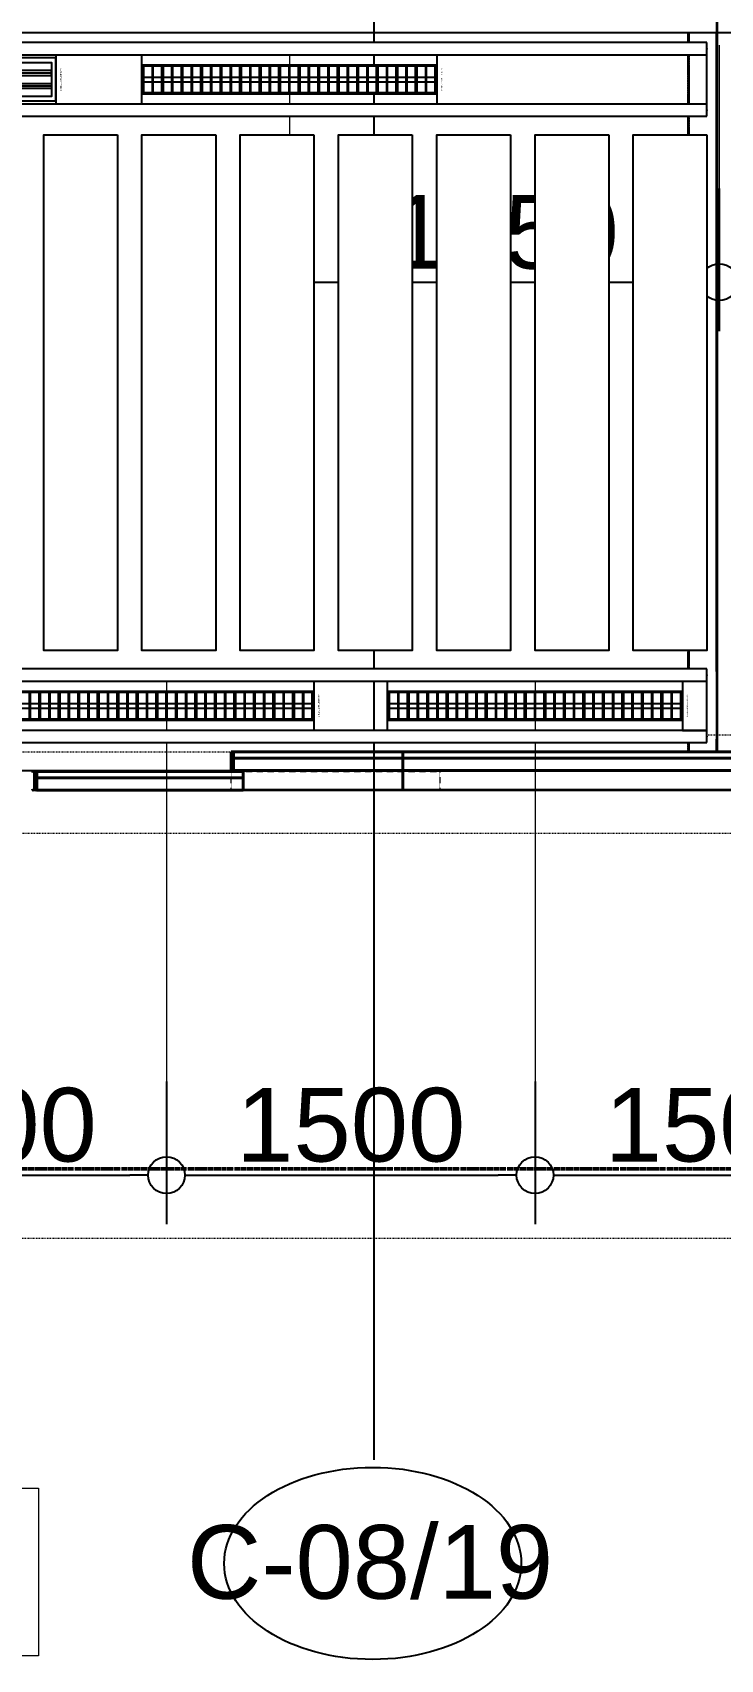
# Model space of a CAD drawing. Header units: millimetres. Extents: x -853228 to -774597, y -17231 to 22435.
# Drawn here: x -787378 to -784577, y -3595 to 3028 of the extents above; entities that cross this region are included whole.
import ezdxf
from ezdxf.enums import TextEntityAlignment as Align
from ezdxf.xclip import XClip

# ---------------------------------------------------------------- set-up
doc = ezdxf.new("R2010")
doc.units = ezdxf.units.MM
doc.header["$XCLIPFRAME"] = 0
for name, pattern in [('- SOM Dash 1_8_', [4.7625, 3.175, -1.5875]), ('DASH', [6.35, 3.175, -3.175]), ('DPA_Grid _ Level 100', [10, 5.5, -1.6, 1.3, -1.6]), ('DPA_Hidden 50', [3, 2, -1]), ('DPA_Hidden 500', [1.4, 0.8, -0.6])]:
    doc.linetypes.add(name, pattern=pattern)
for name, color, linetype in [('000 - WIPEOUT', 250, 'Continuous'), ('001 - ASCESSORIES', 251, 'Continuous'), ('A04_TUBE SERIES', 2, 'Continuous'), ('A11_ALU.SOLID SHEET', 2, 'Continuous')]:
    doc.layers.add(name, color=color, linetype=linetype)
for name, color, linetype, lineweight in [('A-ANNO-DIMS', 1, 'Continuous', 9), ('A-ANNO-NOTE', 3, 'Continuous', 25), ('A-DETL', 1, 'Continuous', 70), ('A-GENM', 1, 'Continuous', 9), ('A-GENM-HDLN', 2, 'DPA_Hidden 500', 9), ('G-ANNO-SECL', 3, 'Continuous', 9), ('G-ANNO-TEXT', 3, 'Continuous', 9), ('I-WALL-E', 2, 'Continuous', 35), ('Q-SPCQ', 2, 'Continuous', 35), ('Q-SPCQ-HDLN', 2, 'DASH', 9)]:
    doc.layers.add(name, color=color, linetype=linetype, lineweight=lineweight)
doc.styles.add('Arial_2', font='arial.ttf', dxfattribs={"height": 300})
doc.dimstyles.new('DPA-DIM-3_0_C-C', dxfattribs={"dimscale": 304.8, "dimtxt": 306.07782, "dimasz": 0.492126, "dimexe": 0.656168, "dimexo": 0.0625, "dimgap": 0.164042, "dimtad": 1, "dimdec": 0, "dimzin": 0, "dimdsep": 46, "dimtxsty": 'Arial_2', "dimblk1": 'DOTBLANK', "dimblk2": 'DOTBLANK', "dimsah": 1, "dimcen": 0.09, "dimdle": 0.656168, "dimadec": 8, "dimazin": 0, "dimtfac": 1, "dimtdec": 4, "dimtix": 1, "dimtmove": 0, "dimatfit": 3, "dimfxl": 1.312336, "dimfxlon": 1, "dimtvp": 1, "dimtolj": 1, "dimtzin": 0, "dimarcsym": 2})

# ---------------------------------------------------------------- blocks, each defined once
blk = doc.blocks.new('DPA_Speciality_PlatformScreenDoor - Length_135300-12767973-4261-01 ENLARGED UPPER PLATFORM LEVEL - REFLECTED CEILING PLAN - SHEET 2')
at = {"layer": 'A-GENM'}
for p, q in [((69837.5, -250), (70035.3, -250)), ((70035.3, -250), (69837.5, -250)), ((69932.5, -250), (69842.5, -250)), ((69842.5, -250), (69932.5, -250)), ((69942.5, -250), (70032.5, -250)), ((70032.5, -250), (69942.5, -250)), ((67615.3, -330), (67739.1, -330)), ((67625.9, -330), (67679, -330)), ((67675.4, -330), (67728.5, -330))]:
    blk.add_line(p, q, dxfattribs=at)
at = {"layer": 'A-GENM-HDLN'}
for p, q in [((68687.5, -250), (68687.5, -175)), ((69537.5, -175), (68687.5, -175)), ((69537.5, -175), (69537.5, -250)), ((69537.5, -250), (68687.5, -250))]:
    blk.add_line(p, q, dxfattribs=at)
at = {"layer": 'Q-SPCQ', "linetype": 'DASH', "lineweight": 9}
blk.add_line((61742.7, 1650), (132340.1, 1650), dxfattribs=at)
at = {"layer": 'Q-SPCQ'}
for p, q in [((66462.5, -175), (68837.5, -175)), ((68837.5, -175), (68837.5, -330)), ((68837.5, -175), (69537.5, -175)), ((68837.5, -330), (68837.5, -175)), ((68837.5, -200), (68837.5, -175.9)), ((68837.5, -175.9), (68837.5, -200)), ((69487.5, -175), (70327.5, -175)), ((70327.5, -175), (69487.5, -175)), ((69487.5, -175), (69487.5, -225)), ((69487.5, -225), (69487.5, -175)), ((70297.5, -175), (69517.5, -175)), ((69517.5, -175), (70297.5, -175)), ((69517.5, -175), (70297.5, -175)), ((70297.5, -175), (69517.5, -175)), ((70327.5, -225), (70327.5, -175)), ((70327.5, -225), (70327.5, -175)), ((70327.5, -180), (70327.5, -245)), ((70327.5, -245), (70327.5, -180)), ((70337.5, -245), (70337.5, -180)), ((70337.5, -180), (70337.5, -245)), ((70337.5, -180), (70337.5, -245)), ((70337.5, -245), (70337.5, -180)), ((68837.5, -255), (66462.5, -255)), ((66462.5, -255), (68837.5, -255)), ((68787.5, -255), (66512.5, -255)), ((66512.5, -255), (68787.5, -255)), ((66522.5, -255), (68777.5, -255)), ((68777.5, -255), (66522.5, -255)), ((68837.5, -305), (68837.5, -200)), ((68837.5, -200), (68837.5, -305)), ((68837.5, -255), (69527.5, -255)), ((69527.5, -255), (68837.5, -255)), ((68837.5, -255), (68837.5, -305)), ((68837.5, -305), (68837.5, -255)), ((68837.5, -305), (68837.5, -255)), ((68837.5, -255), (68837.5, -305)), ((68887.5, -255), (69477.5, -255)), ((69477.5, -255), (68887.5, -255)), ((69477.5, -255), (68897.5, -255)), ((68897.5, -255), (69477.5, -255)), ((70327.5, -225), (69487.5, -225)), ((69487.5, -225), (70327.5, -225)), ((69487.5, -250), (69487.5, -225)), ((69487.5, -250), (69487.5, -225)), ((70327.5, -225), (69487.5, -225)), ((69487.5, -225), (69487.5, -250)), ((69487.5, -250), (69487.5, -225)), ((69487.5, -225), (70327.5, -225)), ((69487.5, -225), (70327.5, -225)), ((70327.5, -225), (69487.5, -225)), ((70327.5, -250), (69487.5, -250)), ((69487.5, -250), (70327.5, -250)), ((69487.5, -250), (70327.5, -250)), ((70327.5, -250), (69487.5, -250)), ((69517.5, -225), (70297.5, -225)), ((70297.5, -225), (69517.5, -225)), ((70297.5, -225), (69517.5, -225)), ((69517.5, -225), (70297.5, -225)), ((69527.5, -255), (69527.5, -330)), ((69537.5, -255), (69527.5, -255)), ((69527.5, -255), (69537.5, -255)), ((69527.5, -330), (69527.5, -255)), ((69527.5, -305), (69527.5, -255)), ((69527.5, -305), (69527.5, -255)), ((69537.5, -225), (70277.5, -225)), ((70277.5, -225), (69537.5, -225)), ((69537.5, -225), (70277.5, -225)), ((70277.5, -225), (69537.5, -225)), ((69537.5, -250), (70277.5, -250)), ((70277.5, -250), (69537.5, -250)), ((69537.5, -250), (70277.5, -250)), ((70277.5, -250), (69537.5, -250)), ((69537.5, -330), (69537.5, -250)), ((69537.5, -250), (69537.5, -305)), ((69537.5, -330), (69537.5, -255)), ((69537.5, -255), (69537.5, -330)), ((70327.5, -225), (70327.5, -250)), ((70327.5, -250), (70327.5, -225)), ((70327.5, -250), (70327.5, -225)), ((70327.5, -225), (70327.5, -250)), ((68837.5, -305), (66462.5, -305)), ((68837.5, -305), (66462.5, -305)), ((66462.5, -305), (68837.5, -305)), ((66462.5, -330), (68837.5, -330)), ((66462.5, -330), (68837.5, -330)), ((66472.5, -305), (68827.5, -305)), ((66472.5, -305), (68827.5, -305)), ((68827.5, -305), (66472.5, -305)), ((68827.5, -330), (66472.5, -330)), ((66472.5, -330), (68827.5, -330)), ((68827.5, -330), (66472.5, -330)), ((68787.5, -305), (66512.5, -305)), ((66512.5, -305), (68787.5, -305)), ((68777.5, -305), (66522.5, -305)), ((66522.5, -305), (68777.5, -305)), ((68777.5, -305), (66522.5, -305)), ((66522.5, -305), (68777.5, -305)), ((66522.5, -305), (68777.5, -305)), ((68777.5, -305), (66522.5, -305)), ((68777.5, -330), (66522.5, -330)), ((66522.5, -330), (68777.5, -330)), ((68777.5, -330), (66522.5, -330)), ((66522.5, -330), (68777.5, -330)), ((68827.5, -305), (68837.5, -305)), ((68837.5, -330), (68827.5, -330)), ((68837.5, -329.1), (68837.5, -305)), ((68837.5, -305), (68847.5, -305)), ((69527.5, -305), (68837.5, -305)), ((68837.5, -305), (68837.5, -330)), ((68837.5, -330), (68837.5, -305)), ((68837.5, -305), (69527.5, -305)), ((69527.5, -305), (68837.5, -305)), ((68837.5, -305), (68837.5, -329.1)), ((68837.5, -330), (68837.5, -305)), ((68837.5, -305), (68837.5, -330)), ((68837.5, -330), (69537.5, -330)), ((68837.5, -330), (69527.5, -330)), ((68847.5, -330), (68837.5, -330)), ((68847.5, -305), (69527.5, -305)), ((69527.5, -305), (68847.5, -305)), ((68847.5, -305), (69527.5, -305)), ((69527.5, -330), (68847.5, -330)), ((69527.5, -330), (68847.5, -330)), ((68847.5, -330), (69527.5, -330)), ((68887.5, -305), (69477.5, -305)), ((69477.5, -305), (68887.5, -305)), ((68897.5, -305), (69477.5, -305)), ((69477.5, -305), (68897.5, -305)), ((68897.5, -305), (69477.5, -305)), ((69477.5, -305), (68897.5, -305)), ((69477.5, -305), (68897.5, -305)), ((68897.5, -305), (69477.5, -305)), ((68897.5, -330), (69477.5, -330)), ((69477.5, -330), (68897.5, -330)), ((68897.5, -330), (69477.5, -330)), ((69477.5, -330), (68897.5, -330)), ((69527.5, -330), (69527.5, -305)), ((69527.5, -330), (69527.5, -305)), ((69527.5, -305), (69527.5, -330)), ((69527.5, -330), (69527.5, -305)), ((69527.5, -330), (69537.5, -330)), ((69537.5, -330), (69527.5, -330)), ((69537.5, -305), (69537.5, -329.1))]:
    blk.add_line(p, q, dxfattribs=at)
for centre, start, end in [((70332.5, -180), 0, 180), ((70332.5, -180), 135, 180), ((70332.5, -180), 60, 120), ((70332.5, -180), 360, 30), ((70342.5, -180), 0, 180), ((70342.5, -180), 150, 180), ((70342.5, -180), 60, 120), ((70332.5, -245), 180, 210), ((70332.5, -245), 180, 0), ((70332.5, -245), 240, 300), ((70332.5, -245), 330, 0), ((70342.5, -245), 180, 210), ((70342.5, -245), 180, 360), ((70342.5, -245), 240, 300)]:
    blk.add_arc(centre, 5, start, end, dxfattribs=at)
at = {"layer": 'Q-SPCQ-HDLN'}
for p, q in [((132340.1, 0), (61742.7, 0)), ((132340.1, -330), (61742.7, -330)), ((132340.1, -400), (61742.7, -400))]:
    blk.add_line(p, q, dxfattribs=at)
blk = doc.blocks.new('Ceiling Tags - Ceiling Tags-9510765-4261-01 ENLARGED UPPER PLATFORM LEVEL - REFLECTED CEILING PLAN - SHEET 2')
at = {"layer": 'A-ANNO-NOTE'}
blk.add_ellipse((0, 0), major_axis=(6.049, 0), ratio=0.646436, dxfattribs=at)
blk = doc.blocks.new('_DotBlank')
at = {"color": 0, "linetype": 'ByBlock', "lineweight": -2}
blk.add_line((-0.5, 0), (-1, 0), dxfattribs=at)
blk.add_circle((0, 0), 0.5, dxfattribs=at)
blk = doc.blocks.new('*D362')
at = {"layer": 'A-ANNO-DIMS', "color": 0, "lineweight": -2, "transparency": 16777216}
for p, q in [((15350, -1186.3), (15350, -1767.3)), ((17100, -1186.3), (17100, -1767.3)), ((15500, -1567.3), (16950, -1567.3))]:
    blk.add_line(p, q, dxfattribs=at)
at = {"layer": 'Defpoints', "color": 0, "transparency": 16777216}
for p in [(15350, -1167.3), (17100, -1167.3), (17100, -1567.3)]:
    blk.add_point(p, dxfattribs=at)
at = {"layer": 'A-ANNO-DIMS', "color": 0, "lineweight": -2, "transparency": 16777216, "xscale": 150, "yscale": 150, "zscale": 150, "rotation": 180}
blk.add_blockref('_DotBlank', (15350, -1567.3), dxfattribs=at)
at = {"layer": 'A-ANNO-DIMS', "color": 0, "lineweight": -2, "transparency": 16777216, "xscale": 150, "yscale": 150, "zscale": 150}
blk.add_blockref('_DotBlank', (17100, -1567.3), dxfattribs=at)
at = {"layer": 'A-ANNO-DIMS', "color": 0, "transparency": 16777216, "insert": (16225, -1364.1), "char_height": 300, "width": 1107.531, "attachment_point": 5, "style": 'Arial_2'}
blk.add_mtext('\\A1;1750', dxfattribs=at)
blk = doc.blocks.new('*D363')
at = {"layer": 'A-ANNO-DIMS', "color": 0, "lineweight": -2, "transparency": 16777216}
for p, q in [((17100, -1186.3), (17100, -1767.3)), ((18850, -1186.3), (18850, -1767.3)), ((17250, -1567.3), (18700, -1567.3))]:
    blk.add_line(p, q, dxfattribs=at)
at = {"layer": 'Defpoints', "color": 0, "transparency": 16777216}
for p in [(17100, -1167.3), (18850, -1167.3), (18850, -1567.3)]:
    blk.add_point(p, dxfattribs=at)
at = {"layer": 'A-ANNO-DIMS', "color": 0, "lineweight": -2, "transparency": 16777216, "xscale": 150, "yscale": 150, "zscale": 150, "rotation": 180}
blk.add_blockref('_DotBlank', (17100, -1567.3), dxfattribs=at)
at = {"layer": 'A-ANNO-DIMS', "color": 0, "lineweight": -2, "transparency": 16777216, "xscale": 150, "yscale": 150, "zscale": 150}
blk.add_blockref('_DotBlank', (18850, -1567.3), dxfattribs=at)
at = {"layer": 'A-ANNO-DIMS', "color": 0, "transparency": 16777216, "insert": (17975, -1364.1), "char_height": 300, "width": 1107.531, "attachment_point": 5, "style": 'Arial_2'}
blk.add_mtext('\\A1;1750', dxfattribs=at)
blk = doc.blocks.new('*D451')
at = {"layer": 'A-ANNO-DIMS', "color": 0, "lineweight": -2, "transparency": 16777216}
for p, q in [((16350, -4821.6), (16350, -5402.5)), ((17850, -4821.6), (17850, -5402.5)), ((16500, -5202.5), (17700, -5202.5))]:
    blk.add_line(p, q, dxfattribs=at)
at = {"layer": 'Defpoints', "color": 0, "transparency": 16777216}
for p in [(16350, -4802.5), (17850, -4802.5), (17850, -5202.5)]:
    blk.add_point(p, dxfattribs=at)
at = {"layer": 'A-ANNO-DIMS', "color": 0, "lineweight": -2, "transparency": 16777216, "xscale": 150, "yscale": 150, "zscale": 150, "rotation": 180}
blk.add_blockref('_DotBlank', (16350, -5202.5), dxfattribs=at)
at = {"layer": 'A-ANNO-DIMS', "color": 0, "lineweight": -2, "transparency": 16777216, "xscale": 150, "yscale": 150, "zscale": 150}
blk.add_blockref('_DotBlank', (17850, -5202.5), dxfattribs=at)
at = {"layer": 'A-ANNO-DIMS', "color": 0, "transparency": 16777216, "insert": (17100, -4999.4), "char_height": 300, "width": 1107.531, "attachment_point": 5, "style": 'Arial_2'}
blk.add_mtext('\\A1;1500', dxfattribs=at)
blk = doc.blocks.new('*D458')
at = {"layer": 'A-ANNO-DIMS', "color": 0, "lineweight": -2, "transparency": 16777216}
for p, q in [((13350, -4821.6), (13350, -5402.5)), ((14850, -4821.6), (14850, -5402.5)), ((13500, -5202.5), (14700, -5202.5))]:
    blk.add_line(p, q, dxfattribs=at)
at = {"layer": 'Defpoints', "color": 0, "transparency": 16777216}
for p in [(13350, -4802.5), (14850, -4802.5), (14850, -5202.5)]:
    blk.add_point(p, dxfattribs=at)
at = {"layer": 'A-ANNO-DIMS', "color": 0, "lineweight": -2, "transparency": 16777216, "xscale": 150, "yscale": 150, "zscale": 150, "rotation": 180}
blk.add_blockref('_DotBlank', (13350, -5202.5), dxfattribs=at)
at = {"layer": 'A-ANNO-DIMS', "color": 0, "lineweight": -2, "transparency": 16777216, "xscale": 150, "yscale": 150, "zscale": 150}
blk.add_blockref('_DotBlank', (14850, -5202.5), dxfattribs=at)
at = {"layer": 'A-ANNO-DIMS', "color": 0, "transparency": 16777216, "insert": (14100, -4999.4), "char_height": 300, "width": 1107.531, "attachment_point": 5, "style": 'Arial_2'}
blk.add_mtext('\\A1;1500', dxfattribs=at)
blk = doc.blocks.new('*D459')
at = {"layer": 'A-ANNO-DIMS', "color": 0, "lineweight": -2, "transparency": 16777216}
for p, q in [((14850, -4821.6), (14850, -5402.5)), ((16350, -4821.6), (16350, -5402.5)), ((15000, -5202.5), (16200, -5202.5))]:
    blk.add_line(p, q, dxfattribs=at)
at = {"layer": 'Defpoints', "color": 0, "transparency": 16777216}
for p in [(14850, -4802.5), (16350, -4802.5), (16350, -5202.5)]:
    blk.add_point(p, dxfattribs=at)
at = {"layer": 'A-ANNO-DIMS', "color": 0, "lineweight": -2, "transparency": 16777216, "xscale": 150, "yscale": 150, "zscale": 150, "rotation": 180}
blk.add_blockref('_DotBlank', (14850, -5202.5), dxfattribs=at)
at = {"layer": 'A-ANNO-DIMS', "color": 0, "lineweight": -2, "transparency": 16777216, "xscale": 150, "yscale": 150, "zscale": 150}
blk.add_blockref('_DotBlank', (16350, -5202.5), dxfattribs=at)
at = {"layer": 'A-ANNO-DIMS', "color": 0, "transparency": 16777216, "insert": (15600, -4999.4), "char_height": 300, "width": 1107.531, "attachment_point": 5, "style": 'Arial_2'}
blk.add_mtext('\\A1;1500', dxfattribs=at)
blk = doc.blocks.new('*U485')
at = {"layer": 'A11_ALU.SOLID SHEET', "color": 0}
blk.add_lwpolyline([(1100, -98.8), (1100, 98.8), (0, 98.8), (0, -98.8)], close=True, dxfattribs=at)
at = {"layer": 'Defpoints', "color": 250}
blk.add_point((0, 0), dxfattribs=at)
blk.add_text('AL.SHEET-HAT-TYPE-R', height=6, rotation=270, dxfattribs=at).set_placement((15, 0), align=Align.BOTTOM_CENTER)
blk = doc.blocks.new('*U481')
at = {"layer": 'A11_ALU.SOLID SHEET', "color": 0}
blk.add_lwpolyline([(350, -98.8), (350, 98.8), (0, 98.8), (0, -98.8)], close=True, dxfattribs=at)
at = {"layer": 'Defpoints', "color": 250}
blk.add_point((0, 0), dxfattribs=at)
blk.add_text('AL.SHEET-HAT-TYPE-R', height=6, rotation=270, dxfattribs=at).set_placement((15, 0), align=Align.BOTTOM_CENTER)
blk = doc.blocks.new('*U483')
at = {"layer": '001 - ASCESSORIES', "color": 0, "linetype": 'ByBlock'}
blk.add_lwpolyline([(800, 87.5), (-800, 87.5), (-800, -87.5), (800, -87.5)], close=True, dxfattribs=at)
at = {"layer": '001 - ASCESSORIES', "linetype": 'ByBlock'}
for points in [[(-781.5, 69), (781.5, 69), (781.5, -69), (-781.5, -69)], [(781.5, 36.3), (-781.5, 36.3), (-781.5, 16.3), (781.5, 16.3)], [(-781.5, -16.3), (781.5, -16.3), (781.5, -36.3), (-781.5, -36.3)]]:
    blk.add_lwpolyline(points, close=True, dxfattribs=at)
for points in [[(781.5, 26.3), (-781.5, 26.3)], [(-781.5, -26.3), (781.5, -26.3)]]:
    blk.add_lwpolyline(points, dxfattribs=at)
blk = doc.blocks.new('*U478')
at = {"color": 1}
blk.add_wipeout([(600, -60), (-600, -60), (-600, 60), (600, 60)], dxfattribs=at).dxf.layer = '000 - WIPEOUT'
at = {"layer": '001 - ASCESSORIES', "color": 0}
blk.add_lwpolyline([(600, -60), (-600, -60), (-600, 60), (600, 60)], close=True, dxfattribs=at)
at = {"layer": '001 - ASCESSORIES'}
for points in [[(-593.5, -55), (-598.5, -55), (-598.5, 55), (-593.5, 55)], [(595, -55), (-595, -55), (-595, 55), (595, 55)], [(-558.8, -55), (-553.8, -55), (-553.8, 55), (-558.8, 55)], [(-514, -55), (-519, -55), (-519, 55), (-514, 55)], [(-479.3, -55), (-474.3, -55), (-474.3, 55), (-479.3, 55)], [(-434.6, -55), (-439.6, -55), (-439.6, 55), (-434.6, 55)], [(-399.8, -55), (-394.8, -55), (-394.8, 55), (-399.8, 55)], [(-355.1, -55), (-360.1, -55), (-360.1, 55), (-355.1, 55)], [(-320.4, -55), (-315.4, -55), (-315.4, 55), (-320.4, 55)], [(-275.6, -55), (-280.6, -55), (-280.6, 55), (-275.6, 55)], [(-240.9, -55), (-235.9, -55), (-235.9, 55), (-240.9, 55)], [(-196.2, -55), (-201.2, -55), (-201.2, 55), (-196.2, 55)], [(-161.4, -55), (-156.4, -55), (-156.4, 55), (-161.4, 55)], [(-116.7, -55), (-121.7, -55), (-121.7, 55), (-116.7, 55)], [(-82, -55), (-77, -55), (-77, 55), (-82, 55)], [(-37.2, -55), (-42.2, -55), (-42.2, 55), (-37.2, 55)], [(-2.5, -55), (2.5, -55), (2.5, 55), (-2.5, 55)], [(42.2, -55), (37.2, -55), (37.2, 55), (42.2, 55)], [(77, -55), (82, -55), (82, 55), (77, 55)], [(121.7, -55), (116.7, -55), (116.7, 55), (121.7, 55)], [(156.4, -55), (161.4, -55), (161.4, 55), (156.4, 55)], [(201.2, -55), (196.2, -55), (196.2, 55), (201.2, 55)], [(235.9, -55), (240.9, -55), (240.9, 55), (235.9, 55)], [(280.6, -55), (275.6, -55), (275.6, 55), (280.6, 55)], [(315.4, -55), (320.4, -55), (320.4, 55), (315.4, 55)], [(360.1, -55), (355.1, -55), (355.1, 55), (360.1, 55)], [(394.8, -55), (399.8, -55), (399.8, 55), (394.8, 55)], [(439.6, -55), (434.6, -55), (434.6, 55), (439.6, 55)], [(474.3, -55), (479.3, -55), (479.3, 55), (474.3, 55)], [(519, -55), (514, -55), (514, 55), (519, 55)], [(553.8, -55), (558.8, -55), (558.8, 55), (553.8, 55)], [(598.5, -55), (593.5, -55), (593.5, 55), (598.5, 55)]]:
    blk.add_lwpolyline(points, close=True, dxfattribs=at)
for points in [[(-593.5, 10), (-558.8, 10)], [(-553.8, 10), (-519, 10)], [(-514, 10), (-479.3, 10)], [(-474.3, 10), (-439.6, 10)], [(-434.6, 10), (-399.8, 10)], [(-394.8, 10), (-360.1, 10)], [(-355.1, 10), (-320.4, 10)], [(-315.4, 10), (-280.6, 10)], [(-275.6, 10), (-240.9, 10)], [(-235.9, 10), (-201.2, 10)], [(-196.2, 10), (-161.4, 10)], [(-156.4, 10), (-121.7, 10)], [(-116.7, 10), (-82, 10)], [(-77, 10), (-42.2, 10)], [(-37.2, 10), (-2.5, 10)], [(2.5, 10), (37.2, 10)], [(42.2, 10), (77, 10)], [(82, 10), (116.7, 10)], [(121.7, 10), (156.4, 10)], [(161.4, 10), (196.2, 10)], [(201.2, 10), (235.9, 10)], [(240.9, 10), (275.6, 10)], [(280.6, 10), (315.4, 10)], [(320.4, 10), (355.1, 10)], [(360.1, 10), (394.8, 10)], [(399.8, 10), (434.6, 10)], [(439.6, 10), (474.3, 10)], [(479.3, 10), (514, 10)], [(519, 10), (553.8, 10)], [(558.8, 10), (593.5, 10)], [(-593.5, -10), (-558.8, -10)], [(-553.8, -10), (-519, -10)], [(-514, -10), (-479.3, -10)], [(-474.3, -10), (-439.6, -10)], [(-434.6, -10), (-399.8, -10)], [(-394.8, -10), (-360.1, -10)], [(-355.1, -10), (-320.4, -10)], [(-315.4, -10), (-280.6, -10)], [(-275.6, -10), (-240.9, -10)], [(-235.9, -10), (-201.2, -10)], [(-196.2, -10), (-161.4, -10)], [(-156.4, -10), (-121.7, -10)], [(-116.7, -10), (-82, -10)], [(-77, -10), (-42.2, -10)], [(-37.2, -10), (-2.5, -10)], [(2.5, -10), (37.2, -10)], [(42.2, -10), (77, -10)], [(82, -10), (116.7, -10)], [(121.7, -10), (156.4, -10)], [(161.4, -10), (196.2, -10)], [(201.2, -10), (235.9, -10)], [(240.9, -10), (275.6, -10)], [(280.6, -10), (315.4, -10)], [(320.4, -10), (355.1, -10)], [(360.1, -10), (394.8, -10)], [(399.8, -10), (434.6, -10)], [(439.6, -10), (474.3, -10)], [(479.3, -10), (514, -10)], [(519, -10), (553.8, -10)], [(558.8, -10), (593.5, -10)]]:
    blk.add_lwpolyline(points, dxfattribs=at)
blk = doc.blocks.new('*U486')
at = {"layer": 'A11_ALU.SOLID SHEET', "color": 0}
blk.add_lwpolyline([(300, -98.8), (300, 98.8), (0, 98.8), (0, -98.8)], close=True, dxfattribs=at)
at = {"layer": 'Defpoints', "color": 250}
blk.add_point((0, 0), dxfattribs=at)
blk.add_text('AL.SHEET-HAT-TYPE-R', height=6, rotation=270, dxfattribs=at).set_placement((15, 0), align=Align.BOTTOM_CENTER)
blk = doc.blocks.new('*U503')
blk.add_attdef('EXTR.OVL-LENGTH_', (-25, -59.1), '', height=5)
blk.add_wipeout([(-25, 0), (25, 0), (25, 67400), (-25, 67400)]).dxf.layer = '000 - WIPEOUT'
blk.add_point((0, 0))
at = {"layer": 'A04_TUBE SERIES', "color": 0}
blk.add_lwpolyline([(-25, 0), (25, 0), (25, 67400), (-25, 67400)], close=True, dxfattribs=at)
blk = doc.blocks.new('*U505')
blk.add_attdef('EXTR.OVL-LENGTH_', (-25, -59.1), '', height=5)
blk.add_wipeout([(-25, 0), (25, 0), (25, 67400), (-25, 67400)]).dxf.layer = '000 - WIPEOUT'
blk.add_point((0, 0))
at = {"layer": 'A04_TUBE SERIES', "color": 0}
blk.add_lwpolyline([(-25, 0), (25, 0), (25, 67400), (-25, 67400)], close=True, dxfattribs=at)
blk = doc.blocks.new('*U507')
blk.add_attdef('EXTR.OVL-LENGTH_', (-25, -59.1), '', height=5)
blk.add_wipeout([(-25, 0), (25, 0), (25, 67400), (-25, 67400)]).dxf.layer = '000 - WIPEOUT'
blk.add_point((0, 0))
at = {"layer": 'A04_TUBE SERIES', "color": 0}
blk.add_lwpolyline([(-25, 0), (25, 0), (25, 67400), (-25, 67400)], close=True, dxfattribs=at)
blk = doc.blocks.new('*U509')
blk.add_attdef('EXTR.OVL-LENGTH_', (-25, -59.1), '', height=5)
blk.add_wipeout([(-25, 0), (25, 0), (25, 67400), (-25, 67400)]).dxf.layer = '000 - WIPEOUT'
blk.add_point((0, 0))
at = {"layer": 'A04_TUBE SERIES', "color": 0}
blk.add_lwpolyline([(-25, 0), (25, 0), (25, 67400), (-25, 67400)], close=True, dxfattribs=at)
blk = doc.blocks.new('*U630')
at = {"color": 3}
for points in [[(-1050, -30850), (1050, -30850), (1050, -31150), (-1050, -31150)], [(-1050, -31250), (1050, -31250), (1050, -31550), (-1050, -31550)], [(-1050, -31650), (1050, -31650), (1050, -31950), (-1050, -31950)], [(-1050, -32050), (1050, -32050), (1050, -32350), (-1050, -32350)], [(-1050, -32450), (1050, -32450), (1050, -32750), (-1050, -32750)], [(-1050, -32850), (1050, -32850), (1050, -33150), (-1050, -33150)], [(-1050, -33250), (1050, -33250), (1050, -33550), (-1050, -33550)]]:
    blk.add_wipeout(points, dxfattribs=at).dxf.layer = '000 - WIPEOUT'
at = {"layer": 'A11_ALU.SOLID SHEET', "color": 0, "linetype": 'ByBlock'}
for points in [[(-1050, -31150), (1050, -31150), (1050, -30850), (-1050, -30850)], [(-1050, -31550), (1050, -31550), (1050, -31250), (-1050, -31250)], [(-1050, -31950), (1050, -31950), (1050, -31650), (-1050, -31650)], [(-1050, -32350), (1050, -32350), (1050, -32050), (-1050, -32050)], [(-1050, -32750), (1050, -32750), (1050, -32450), (-1050, -32450)], [(-1050, -33150), (1050, -33150), (1050, -32850), (-1050, -32850)], [(-1050, -33550), (1050, -33550), (1050, -33250), (-1050, -33250)]]:
    blk.add_lwpolyline(points, close=True, dxfattribs=at)
blk = doc.blocks.new('*U898')
at = {"layer": 'A11_ALU.SOLID SHEET', "color": 0}
blk.add_lwpolyline([(100, -98.8), (100, 98.8), (0, 98.8), (0, -98.8)], close=True, dxfattribs=at)
at = {"layer": 'Defpoints', "color": 250}
blk.add_point((0, 0), dxfattribs=at)
blk.add_text('AL.SHEET-HAT-TYPE-R', height=6, rotation=270, dxfattribs=at).set_placement((15, 0), align=Align.BOTTOM_CENTER)
blk = doc.blocks.new('*U908')
blk.add_lwpolyline([(27650, -552), (-107450, -552), (-107450, -3555), (27650, -3555)], close=True)
blk.add_blockref('*U483', (-43400, -742))
blk.add_blockref('*U483', (-43400, -742))
at = {"layer": 'A11_ALU.SOLID SHEET', "color": 1}
for name, p in [('*U481', (-42600, -742)), ('*U485', (-41050, -742))]:
    blk.add_blockref(name, p, dxfattribs=at)
for p in [(-41650, -742), (-42150, -3292)]:
    blk.add_blockref('*U478', p)
at = {"layer": 'A11_ALU.SOLID SHEET', "color": 0, "linetype": 'ByBlock', "xscale": -1, "rotation": 90}
blk.add_blockref('*U630', (-73500, -2017), dxfattribs=at)
at = {"layer": 'A11_ALU.SOLID SHEET', "color": 1}
for name, p in [('*U481', (-42600, -742)), ('*U486', (-41550, -3292))]:
    blk.add_blockref(name, p, dxfattribs=at)
for p in [(-41650, -742), (-40650, -3292)]:
    blk.add_blockref('*U478', p)
at = {"layer": 'A04_TUBE SERIES', "color": 0, "linetype": 'ByBlock', "rotation": 90}
for name, p in [('*U503', (-39950, -617)), ('*U505', (-39950, -867)), ('*U507', (-39950, -3167)), ('*U509', (-39950, -3417))]:
    blk.add_blockref(name, p, dxfattribs=at)
at = {"layer": 'A11_ALU.SOLID SHEET', "color": 1, "rotation": 359.9999999999763}
blk.add_blockref('*U898', (-40050, -3292), dxfattribs=at)
blk = doc.blocks.new('C-1-PP19-AR-4261-01-B_20250910-022855_EXDIM')
at = {"layer": 'A-DETL', "color": 55, "linetype": 'DPA_Hidden 50', "lineweight": 9}
for p, q in [((15350, -602.5), (15350, -1502.5)), ((17100, -602.5), (17100, -1502.5)), ((14850, -3171), (14850, -4971)), ((16350, -3151), (16350, -4971)), ((16350, -3151), (16350, -4971))]:
    blk.add_line(p, q, dxfattribs=at)
at = {"layer": 'A-ANNO-DIMS'}
for base, p1, p2, override, picture, middle in [((17100, -1567.3), (15350, -1167.3), (17100, -1167.3), {"dimpost": '<>', "dimfxl": 1750}, '*D362', (16225, -1364.1)), ((18850, -1567.3), (17100, -1167.3), (18850, -1167.3), {"dimpost": '<>', "dimfxl": 1750}, '*D363', (17975, -1364.1)), ((14850, -5202.5), (13350, -4802.5), (14850, -4802.5), {"dimpost": '<>', "dimfxl": 1500}, '*D458', (14100, -4999.4)), ((16350, -5202.5), (14850, -4802.5), (16350, -4802.5), {"dimpost": '<>', "dimfxl": 1500}, '*D459', (15600, -4999.4)), ((17850, -5202.5), (16350, -4802.5), (17850, -4802.5), {"dimpost": '<>', "dimfxl": 1500}, '*D451', (17100, -4999.4))]:
    dim = blk.add_linear_dim(base=base, p1=p1, p2=p2, dimstyle='DPA-DIM-3_0_C-C', override=override, dxfattribs=at)
    dim.commit()
    dim.dimension.update_dxf_attribs({"geometry": picture, "text_midpoint": middle})

msp = doc.modelspace()

# ---------------------------------------------------------------- linework, layer by layer
at = {"layer": 'A-ANNO-NOTE'}
msp.add_line((-785988.9, 4600.9), (-785988.9, -2782.5), dxfattribs=at)
at = {"layer": 'G-ANNO-SECL', "linetype": 'DPA_Grid _ Level 100', "lineweight": 50}
msp.add_line((-851396.2, -1598.3), (-777530.8, -1598.3), dxfattribs=at)
at = {"layer": 'G-ANNO-TEXT', "color": 10, "flags": 128}
msp.add_lwpolyline([(-788882.4, -2897.8), (-787353, -2897.8), (-787353, -3580.2), (-788882.4, -3580.2)], close=True, dxfattribs=at)
at = {"layer": 'I-WALL-E'}
for p, q in [((-784592.4, 3894), (-784592.4, 99)), ((-784592.4, 426.5), (-784592.4, 3029)), ((-784592.4, 99), (-784592.4, 151.5)), ((-784572.4, 99), (-784592.4, 99)), ((-784572.4, 99), (-784592.4, 99))]:
    msp.add_line(p, q, dxfattribs=at)
at = {"layer": 'I-WALL-E', "color": 8, "linetype": '- SOM Dash 1_8_'}
for p, q in [((-784707.4, 3029), (-784707.4, 426.5)), ((-784707.4, 426.5), (-784707.4, 3029)), ((-784707.4, 151.5), (-784707.4, 99)), ((-784707.4, 99), (-784707.4, 151.5)), ((-784592.4, 99), (-784707.4, 99)), ((-784457.4, 99), (-784707.4, 99)), ((-784572.4, 99), (-784592.4, 99))]:
    msp.add_line(p, q, dxfattribs=at)

# ---------------------------------------------------------------- block references
msp.add_blockref('C-1-PP19-AR-4261-01-B_20250910-022855_EXDIM', (-801682.4, 3579))
at = {"layer": 'A-ANNO-NOTE', "xscale": 100, "yscale": 100, "zscale": 100}
msp.add_blockref('Ceiling Tags - Ceiling Tags-9510765-4261-01 ENLARGED UPPER PLATFORM LEVEL - REFLECTED CEILING PLAN - SHEET 2', (-785993, -3204.4), dxfattribs=at)
at = {"layer": 'Q-SPCQ', "rotation": 180}
msp.add_blockref('DPA_Speciality_PlatformScreenDoor - Length_135300-12767973-4261-01 ENLARGED UPPER PLATFORM LEVEL - REFLECTED CEILING PLAN - SHEET 2', (-717032.4, -231), dxfattribs=at)

# ---------------------------------------------------------------- texts
at = {"layer": 'A-ANNO-NOTE', "lineweight": 9, "insert": (-786749.4, -3048.2), "char_height": 300, "width": 1835.864, "attachment_point": 1, "style": 'Arial_2'}
msp.add_mtext('C-08/19', dxfattribs=at)

# ---------------------------------------------------------------- next in the draw order: block references
at = {"layer": 'A11_ALU.SOLID SHEET'}
ref = msp.add_blockref('*U908', (-744682.4, 3579), dxfattribs=at)
XClip(ref).set_block_clipping_path([(-104690.1238047112, -9620.0029952963), (-34092.6543255156, 10334.9999958097)])

doc.saveas('drawing.dxf')
